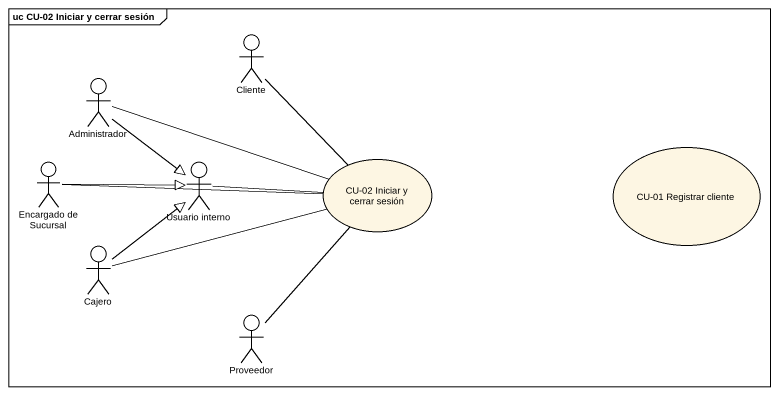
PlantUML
@startuml
mainframe uc CU-02 Iniciar y cerrar sesión
actor Cliente
actor Administrador
usecase "CU-01 Registrar cliente" as CU_01_Registrar_cliente
actor "Encargado de Sucursal" as Encargado_de_Sucursal
actor "Usuario interno" as Usuario_interno
usecase "CU-02 Iniciar y cerrar sesión" as CU_02_Iniciar_y_cerrar
actor Cajero
actor Proveedor
Cliente -- CU_02_Iniciar_y_cerrar
Administrador --|> Usuario_interno
Administrador -right- CU_02_Iniciar_y_cerrar
Encargado_de_Sucursal -right-|> Usuario_interno
Encargado_de_Sucursal -right- CU_02_Iniciar_y_cerrar
Usuario_interno -right- CU_02_Iniciar_y_cerrar
Cajero -up-|> Usuario_interno
Cajero -right- CU_02_Iniciar_y_cerrar
Proveedor -up- CU_02_Iniciar_y_cerrar
@enduml
